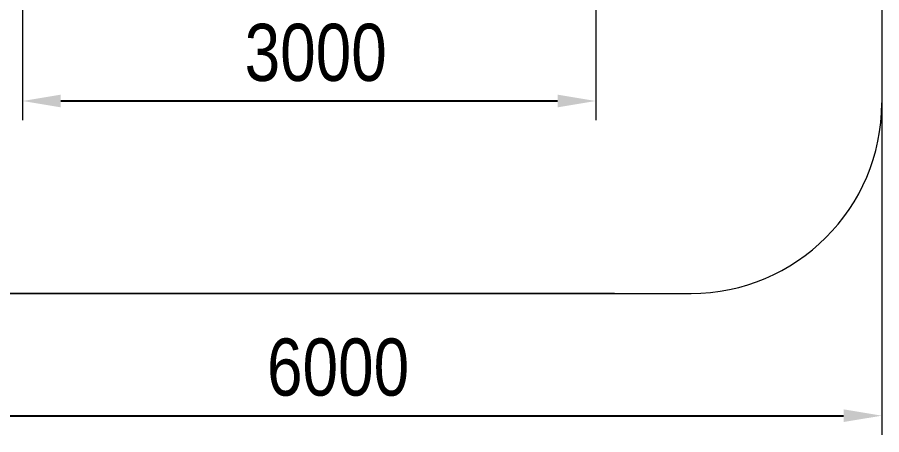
# Model space of a CAD drawing. Header units: millimetres. Extents: x -3745 to 3119, y -2775 to 2243.
# Drawn here: x -1415 to 3119, y -2775 to -583 of the extents above; entities that cross this region are included whole.
import ezdxf

# ---------------------------------------------------------------- set-up
doc = ezdxf.new("R2010")
doc.units = ezdxf.units.MM
for name, color, linetype in [('DIKOM_ЗОНА', 80, 'Continuous'), ('DIKOM_РАЗМЕР_ЗОНА', 7, 'Continuous'), ('DIKOM_РАЗМЕР_ОБЪЕКТА', 7, 'Continuous')]:
    doc.layers.add(name, color=color, linetype=linetype)
doc.styles.add('style1', font='arial.ttf', dxfattribs={"width": 0.8})
doc.dimstyles.new('1-50', dxfattribs={"dimtxt": 300, "dimasz": 200, "dimexe": 100, "dimexo": 0, "dimgap": 100, "dimtad": 1, "dimdec": 0, "dimtxsty": 'style1', "dimcen": 0, "dimclrd": 7, "dimclre": 7, "dimadec": 1, "dimazin": 2, "dimtfac": 1, "dimtdec": 0, "dimtmove": 0, "dimatfit": 3, "dimfxl": 0, "dimlwd": 25, "dimlwe": 18, "dimarcsym": 0})

# ---------------------------------------------------------------- blocks, each defined once
blk = doc.blocks.new('*D1')
at = {"layer": 'Defpoints', "color": 0, "transparency": 16777216}
for p in [(-1387.7, -532.6), (1618.9, -532.6), (1618.9, -1022.5)]:
    blk.add_point(p, dxfattribs=at)
at = {"layer": 'DIKOM_РАЗМЕР_ОБЪЕКТА', "color": 7, "lineweight": 18, "transparency": 16777216}
for p, q in [((-1387.7, -532.6), (-1387.7, -1122.5)), ((1618.9, -532.6), (1618.9, -1122.5))]:
    blk.add_line(p, q, dxfattribs=at)
at = {"layer": 'DIKOM_РАЗМЕР_ОБЪЕКТА', "color": 7, "lineweight": 25, "transparency": 16777216}
blk.add_line((-1187.7, -1022.5), (1418.9, -1022.5), dxfattribs=at)
at = {"layer": 'DIKOM_РАЗМЕР_ОБЪЕКТА', "color": 7, "transparency": 16777216}
for points in [[(-1187.7, -989.2), (-1187.7, -1055.8), (-1387.7, -1022.5)], [(1418.9, -989.2), (1418.9, -1055.8), (1618.9, -1022.5)]]:
    blk.add_solid(points, dxfattribs=at)
at = {"layer": 'DIKOM_РАЗМЕР_ОБЪЕКТА', "color": 0, "transparency": 16777216, "insert": (150, -769.2), "char_height": 300, "attachment_point": 5, "style": 'style1'}
blk.add_mtext('3000', dxfattribs=at)
blk = doc.blocks.new('*D2')
at = {"layer": 'Defpoints', "color": 0, "transparency": 16777216}
for p in [(-2887.7, -708.1), (3118.9, -708.1), (3118.9, -2675)]:
    blk.add_point(p, dxfattribs=at)
at = {"layer": 'DIKOM_РАЗМЕР_ЗОНА', "color": 7, "lineweight": 18, "transparency": 16777216}
for p, q in [((-2887.7, -708.1), (-2887.7, -2775)), ((3118.9, -708.1), (3118.9, -2775))]:
    blk.add_line(p, q, dxfattribs=at)
at = {"layer": 'DIKOM_РАЗМЕР_ЗОНА', "color": 7, "lineweight": 25, "transparency": 16777216}
blk.add_line((-2687.7, -2675), (2918.9, -2675), dxfattribs=at)
at = {"layer": 'DIKOM_РАЗМЕР_ЗОНА', "color": 7, "transparency": 16777216}
for points in [[(-2687.7, -2641.7), (-2687.7, -2708.3), (-2887.7, -2675)], [(2918.9, -2641.7), (2918.9, -2708.3), (3118.9, -2675)]]:
    blk.add_solid(points, dxfattribs=at)
at = {"layer": 'DIKOM_РАЗМЕР_ЗОНА', "color": 0, "transparency": 16777216, "insert": (267.4, -2421.8), "char_height": 300, "attachment_point": 5, "style": 'style1'}
blk.add_mtext('6000', dxfattribs=at)
blk = doc.blocks.new('*D3')
at = {"layer": 'Defpoints', "color": 0, "transparency": 16777216}
for p in [(1717.6, 2243.4), (-3295.3, -2032.6), (1717.6, -2032.6)]:
    blk.add_point(p, dxfattribs=at)
at = {"layer": 'DIKOM_РАЗМЕР_ЗОНА', "color": 7, "lineweight": 18, "transparency": 16777216}
for p, q in [((1717.6, 2243.4), (-3395.3, 2243.4)), ((1717.6, -2032.6), (-3395.3, -2032.6))]:
    blk.add_line(p, q, dxfattribs=at)
at = {"layer": 'DIKOM_РАЗМЕР_ЗОНА', "color": 7, "lineweight": 25, "transparency": 16777216}
blk.add_line((-3295.3, 2043.4), (-3295.3, -1832.6), dxfattribs=at)
at = {"layer": 'DIKOM_РАЗМЕР_ЗОНА', "color": 7, "transparency": 16777216}
for points in [[(-3328.6, 2043.4), (-3261.9, 2043.4), (-3295.3, 2243.4)], [(-3328.6, -1832.6), (-3261.9, -1832.6), (-3295.3, -2032.6)]]:
    blk.add_solid(points, dxfattribs=at)
at = {"layer": 'DIKOM_РАЗМЕР_ЗОНА', "color": 0, "transparency": 16777216, "insert": (-3548.6, 105.4), "char_height": 300, "attachment_point": 5, "rotation": 90, "style": 'style1'}
blk.add_mtext('4300', dxfattribs=at)

msp = doc.modelspace()

# ---------------------------------------------------------------- linework, layer by layer
at = {"layer": 'DIKOM_ЗОНА', "color": 3, "lineweight": 15}
for p, q in [((3118.9, 1243.4), (3118.9, -1032.6)), ((-1887.7, -2032.6), (2118.9, -2032.6))]:
    msp.add_line(p, q, dxfattribs=at)
msp.add_arc((2118.9, -1032.6), 1000, 270, 0, dxfattribs=at)

# ---------------------------------------------------------------- dimensions: what is measured, and where the dimension line sits
at = {"layer": 'DIKOM_РАЗМЕР_ЗОНА'}
dim = msp.add_linear_dim(base=(-3295.3, -2032.6), p1=(1717.6, 2243.4), p2=(1717.6, -2032.6), angle=90, text='4300', dimstyle='1-50', dxfattribs=at)
dim.commit()
dim.dimension.update_dxf_attribs({"geometry": '*D3', "text_midpoint": (-3295.3, 105.4), "dimtype": 160})
dim = msp.add_linear_dim(base=(3118.9, -2675), p1=(-2887.7, -708.1), p2=(3118.9, -708.1), text='6000', dimstyle='1-50', dxfattribs=at)
dim.commit()
dim.dimension.update_dxf_attribs({"geometry": '*D2', "text_midpoint": (267.4, -2675), "dimtype": 160})
at = {"layer": 'DIKOM_РАЗМЕР_ОБЪЕКТА'}
dim = msp.add_linear_dim(base=(1618.9, -1022.5), p1=(-1387.7, -532.6), p2=(1618.9, -532.6), text='3000', dimstyle='1-50', dxfattribs=at)
dim.commit()
dim.dimension.update_dxf_attribs({"geometry": '*D1', "text_midpoint": (150, -1022.5), "dimtype": 160})

doc.saveas('drawing.dxf')
